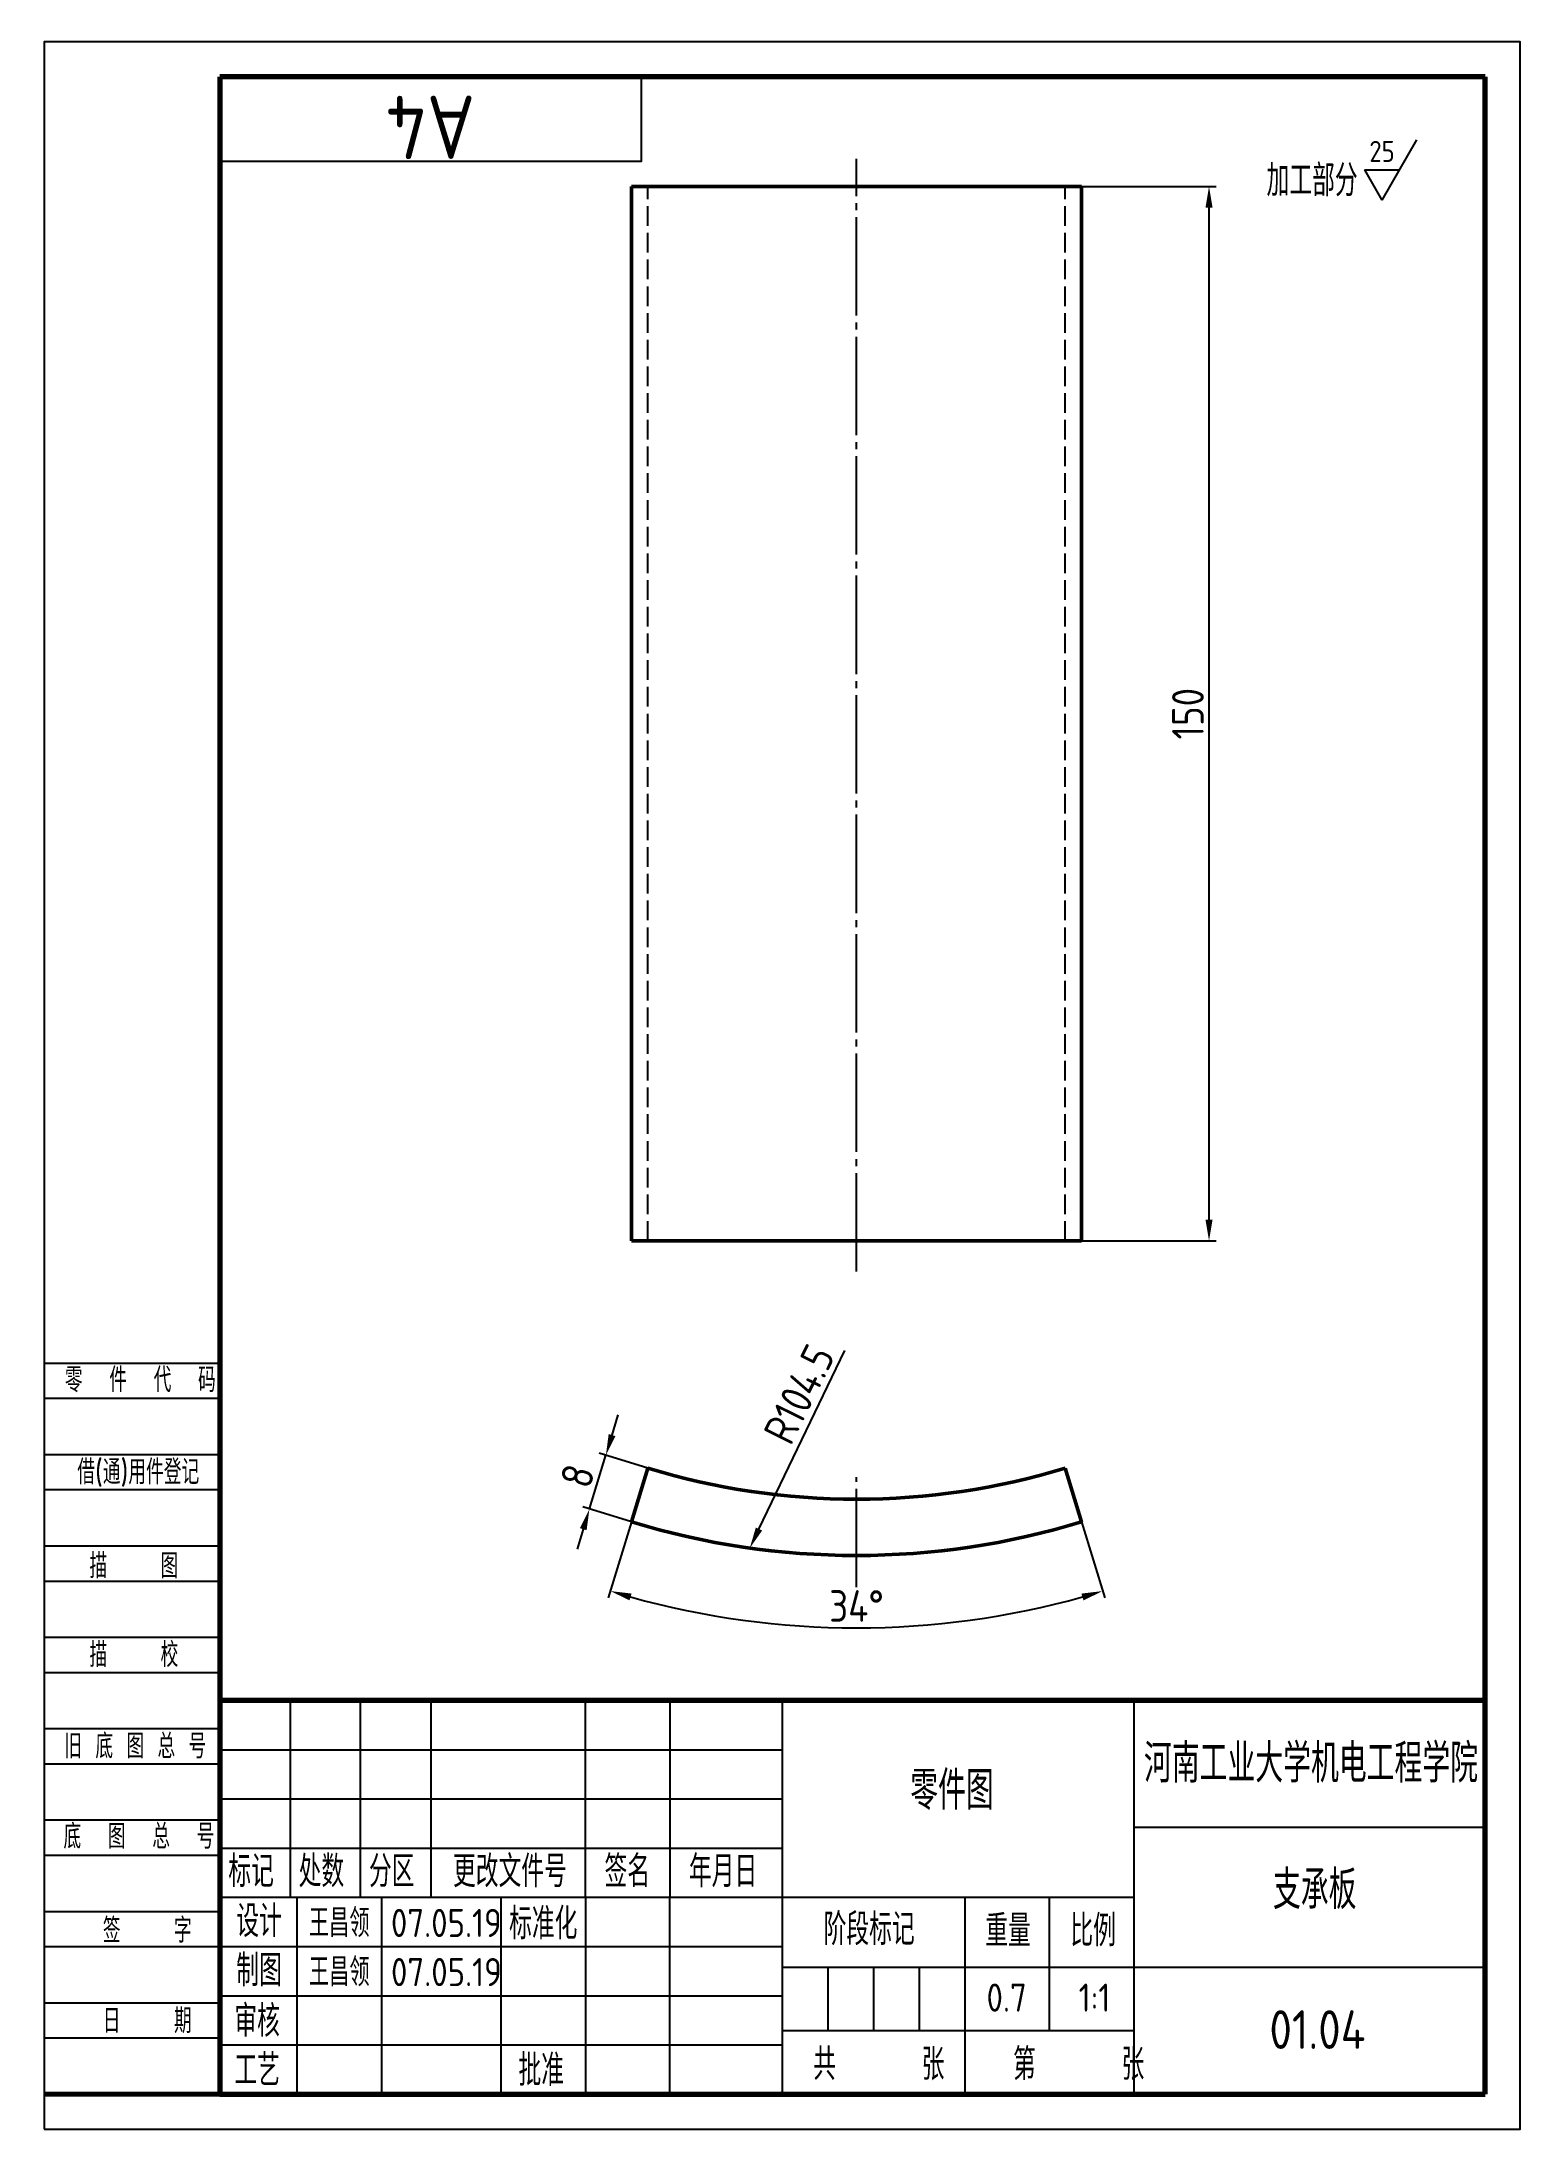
# Model space of a CAD drawing. Extents: x 0 to 210, y 0 to 297.
import ezdxf
from ezdxf.enums import TextEntityAlignment as Align

# ---------------------------------------------------------------- set-up
doc = ezdxf.new("R2010")
doc.units = 0
doc.linetypes.add('C2', pattern=[17, 14, -1, 1, -1])
doc.linetypes.add('WZDASHED', pattern=[3.8, 2.8, -1])
doc.layers.get('0').update_dxf_attribs({"linetype": 'CONTINUOUS', "lineweight": 50})
for name, color, linetype in [('CENTER', 4, 'C2'), ('DASHED', 1, 'WZDASHED'), ('DIM', 3, 'CONTINUOUS'), ('TXT', 6, 'CONTINUOUS'), ('W_标题栏_文字', 6, 'CONTINUOUS'), ('W_标题栏_线框', 7, 'CONTINUOUS'), ('图框_标题栏文字', 6, 'CONTINUOUS')]:
    doc.layers.add(name, color=color, linetype=linetype)
doc.layers.add('图框_外框线', color=7, linetype='CONTINUOUS', lineweight=70)
doc.styles.add('工程字', font='gbenor.shx', dxfattribs={"bigfont": 'gbcbig.shx'})

msp = doc.modelspace()

# ---------------------------------------------------------------- linework, layer by layer
for p, q in [((83.56, 126.4), (83.56, 276.4)), ((83.56, 276.4), (147.58, 276.4)), ((147.58, 126.4), (147.58, 276.4)), ((83.56, 126.4), (147.58, 126.4)), ((85.89, 94.07), (83.56, 86.42)), ((145.25, 94.07), (147.58, 86.42))]:
    msp.add_line(p, q)
for radius in [101.5, 109.5]:
    msp.add_arc((115.57, 191.13), radius, 253, 287)
at = {"layer": 'CENTER'}
for p, q in [((115.57, 122.04), (115.57, 280.33)), ((115.57, 77.11), (115.57, 92.76))]:
    msp.add_line(p, q, dxfattribs=at)
at = {"layer": 'DASHED'}
for p, q in [((85.89, 126.4), (85.89, 276.4)), ((145.25, 126.4), (145.25, 276.4))]:
    msp.add_line(p, q, dxfattribs=at)
at = {"layer": 'DIM', "color": 3}
for p, q in [((147.58, 276.4), (166.72, 276.4)), ((165.72, 129.4), (165.72, 273.4)), ((147.58, 126.4), (166.72, 126.4)), ((101.69, 85.39), (113.9, 110.81)), ((80.79, 98.77), (81.66, 101.64)), ((77.57, 88.25), (79.91, 95.9)), ((85.89, 94.07), (78.95, 96.19)), ((83.56, 86.42), (76.62, 88.54)), ((76.69, 85.38), (75.82, 82.51))]:
    msp.add_line(p, q, dxfattribs=at)
at = {"layer": 'DIM'}
for p, q in [((105, 61), (105, 5)), ((155, 61), (155, 5)), ((25, 33), (155, 33))]:
    msp.add_line(p, q, dxfattribs=at)
at = {"layer": 'DIM', "color": 3}
for points in [[(165.22, 273.4), (166.22, 273.4), (165.72, 276.4)], [(165.22, 129.4), (166.22, 129.4), (165.72, 126.4)], [(80.31, 98.91), (81.27, 98.62), (79.91, 95.9)], [(76.22, 85.52), (77.17, 85.23), (77.57, 88.25)], [(102.14, 85.18), (100.39, 82.69), (101.24, 85.61)]]:
    msp.add_solid(points, dxfattribs=at)
at = {"layer": 'TXT'}
for p, q in [((190.36, 274.47), (195.31, 283.04)), ((187.86, 278.76), (192.84, 278.76)), ((190.36, 274.47), (187.89, 278.76))]:
    msp.add_line(p, q, dxfattribs=at)
msp.add_lwpolyline([(0, 0), (210, 0), (210, 297), (0, 297)], close=True, dxfattribs=at)
at = {"layer": 'W_标题栏_文字'}
for p, q in [((0, 109), (25, 109)), ((0, 104), (25, 104)), ((0, 96), (25, 96)), ((0, 91), (25, 91)), ((0, 83), (25, 83)), ((0, 78), (25, 78)), ((0, 70), (25, 70)), ((0, 65), (25, 65)), ((0, 57), (25, 57)), ((0, 52), (25, 52)), ((0, 44), (25, 44)), ((0, 39), (25, 39)), ((0, 31), (25, 31)), ((0, 26), (25, 26)), ((0, 18), (25, 18)), ((0, 13), (25, 13))]:
    msp.add_line(p, q, dxfattribs=at)
msp.add_lwpolyline([(25, 280), (85, 280), (85, 292)], dxfattribs=at)
at = {"layer": 'W_标题栏_文字', "const_width": 0.7}
msp.add_lwpolyline([(0, 5), (25, 5)], dxfattribs=at)
at = {"layer": 'W_标题栏_线框', "color": 3}
for p, q in [((83.56, 86.42), (80.25, 75.62)), ((147.58, 86.42), (150.89, 75.62)), ((35, 61), (35, 33)), ((45, 33), (45, 61)), ((55, 61), (55, 33)), ((77, 33), (77, 61)), ((89, 61), (89, 33)), ((25, 54), (105, 54)), ((25, 47), (105, 47)), ((155, 43), (205, 43)), ((25, 40), (105, 40)), ((36, 5), (36, 33)), ((48, 33), (48, 5)), ((65, 5), (65, 33)), ((77, 33), (77, 5)), ((89, 5), (89, 33)), ((131, 33), (131, 5.28)), ((143, 33), (143, 14)), ((25, 26), (105, 26)), ((205, 23), (105, 23)), ((111.5, 23), (111.5, 14)), ((118, 23), (118, 14)), ((124.5, 23), (124.5, 14)), ((25, 19), (105, 19)), ((25, 12), (105, 12)), ((155, 14), (105, 14))]:
    msp.add_line(p, q, dxfattribs=at)
msp.add_arc((115.57, 191.13), 119.79, 254.4349, 285.5651, dxfattribs=at)
for points in [[(83.28, 75.25), (83.57, 76.21), (80.55, 76.57)], [(147.57, 76.21), (147.86, 75.25), (150.59, 76.57)]]:
    msp.add_solid(points, dxfattribs=at)
at = {"layer": '图框_外框线'}
for p, q in [((205, 292), (25, 292)), ((25, 292), (25, 5)), ((205, 5), (205, 292)), ((25, 5), (205, 5))]:
    msp.add_line(p, q, dxfattribs=at)
at = {"layer": '图框_外框线', "lineweight": 70}
msp.add_line((205, 61), (25, 61), dxfattribs=at)

# ---------------------------------------------------------------- texts
at = {"layer": 'DIM', "color": 6, "char_height": 4.5, "attachment_point": 5, "style": '工程字'}
for s, insert, rotation in [('\\A1;150', (162.72, 201.4), 90), ('\\A1;8', (75.87, 92.95), 73)]:
    msp.add_mtext(s, dxfattribs=dict(at, insert=insert, rotation=rotation))
at = {"layer": 'TXT', "style": '工程字'}
for s, height, p in [('25', 3, (192.14, 279.9)), ('加工部分', 4.5, (186.87, 275.01))]:
    msp.add_text(s, height=height, dxfattribs=at).set_placement(p, align=Align.RIGHT)
msp.add_text('R104.5', height=4.5, rotation=63.6862, dxfattribs=at).set_placement((106.21, 97.09))
at = {"layer": 'W_标题栏_文字', "style": '工程字'}
for s, height, p in [('零  件  代  码', 3.5, (2.94, 104.87)), ('借(通)用件登记', 3.5, (4.71, 91.76)), ('旧 底 图 总 号', 3.5, (2.86, 52.75)), ('河南工业大学机电工程学院', 5.5, (156.47, 49.32)), ('底  图  总  号', 3.5, (2.74, 39.91)), ('支承板', 5.5, (174.82, 31.32)), ('01.04', 5.5, (174.31, 11.43))]:
    msp.add_text(s, height=height, dxfattribs=at).set_placement(p)
for s, p in [('描    图', (12.76, 80.32)), ('描    校', (12.76, 67.7)), ('  签    字', (12.76, 28.49)), ('  日    期', (12.76, 15.57))]:
    msp.add_text(s, height=3.5, dxfattribs=at).set_placement(p, align=Align.MIDDLE)
for s, height, p in [('零件图', 5.5, (129.15, 45.47)), ('0.7', 4, (136.93, 16.73)), ('1:1', 4, (149.43, 16.73))]:
    msp.add_text(s, height=height, dxfattribs=at).set_placement(p, align=Align.CENTER)
at = {"layer": 'W_标题栏_线框', "insert": (55, 284.84), "char_height": 9, "width": 60, "attachment_point": 5, "rotation": 180, "style": '工程字'}
msp.add_mtext('{\\C3;A4}', dxfattribs=at)
at = {"layer": 'W_标题栏_线框', "color": 6, "insert": (115.57, 74.45), "char_height": 4.5, "attachment_point": 5, "style": '工程字'}
msp.add_mtext('\\A1;34°', dxfattribs=at)
at = {"layer": '图框_标题栏文字', "style": '工程字'}
for s, height, p in [('标记', 4.5, (26.2, 34.44)), ('处数', 4.5, (36.2, 34.44)), ('分区', 4.5, (46.2, 34.44)), ('更改文件号', 4.5, (58.16, 34.44)), ('签名', 4.5, (79.72, 34.44)), ('年月日', 4.5, (91.72, 34.44)), ('设计', 4.5, (27.33, 27.35)), ('07.05.19', 4, (49.33, 27.35)), ('标准化', 4.5, (66.14, 27)), ('阶段标记', 4.5, (110.89, 26.2)), ('重量', 4.5, (133.89, 26)), ('比例', 4.5, (146, 26)), ('制图', 4.5, (27.33, 20.35)), ('07.05.19', 4, (49.34, 20.36)), ('审核', 4.5, (27.05, 13.15)), ('共     张    第     张', 4.5, (109.4, 7)), ('工艺', 4.5, (27.05, 6.15)), ('批准', 4.5, (67.47, 6.15))]:
    msp.add_text(s, height=height, dxfattribs=at).set_placement(p)
for p in [(41.97, 27.35), (41.98, 20.36)]:
    msp.add_text('王昌领', height=4, dxfattribs=at).set_placement(p, align=Align.CENTER)

doc.saveas('drawing.dxf')
